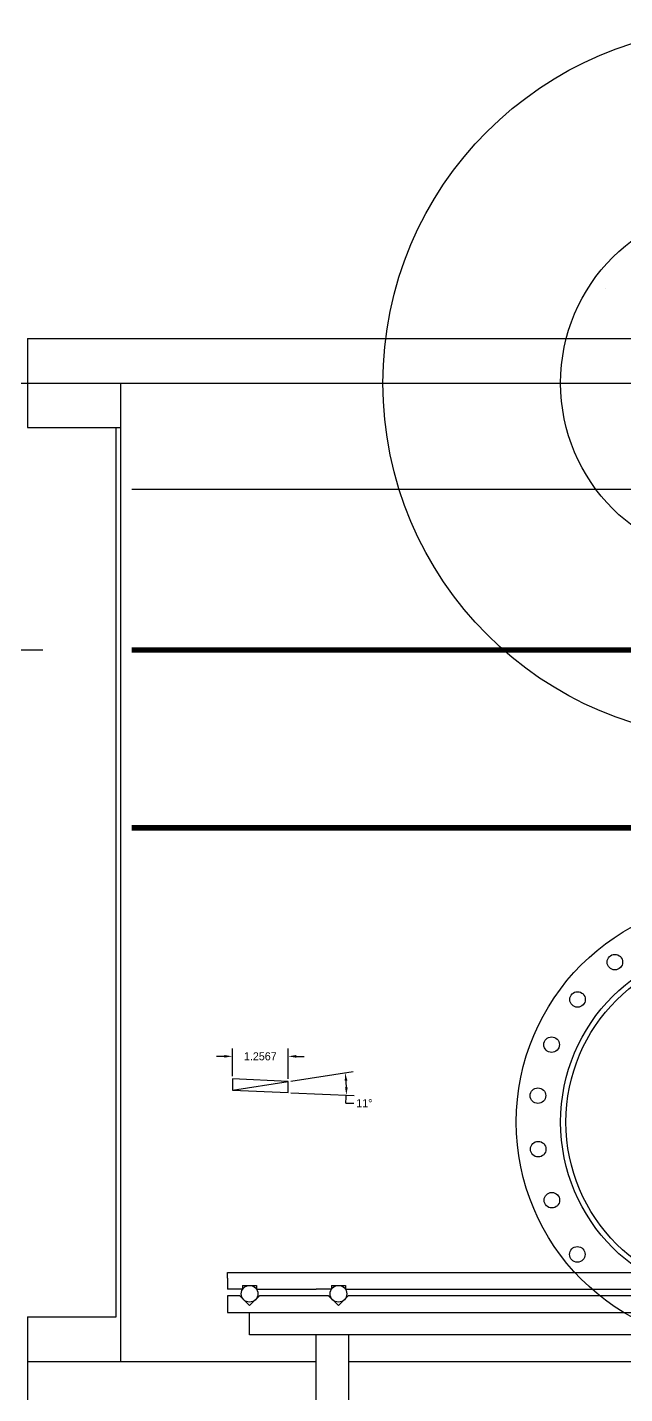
# Model space of a CAD drawing. Header units: inches. Extents: x -164 to 250, y -285 to 80.
# Drawn here: x -113.87 to -100.43, y -124.21 to -93.48 of the extents above; entities that cross this region are included whole.
import ezdxf

# ---------------------------------------------------------------- set-up
doc = ezdxf.new("R2010")
doc.units = ezdxf.units.IN
doc.header["$MEASUREMENT"] = 0
doc.layers.add('trajectories', color=3, linetype='Continuous')
doc.dimstyles.get("Standard").update_dxf_attribs({"dimtxt": 0.18, "dimasz": 0.18, "dimexe": 0.18, "dimexo": 0.0625, "dimgap": 0.09, "dimtad": 0, "dimtih": 1, "dimtoh": 1, "dimdec": 4, "dimzin": 0, "dimdsep": 46, "dimtxsty": 'Standard', "dimcen": 0.09, "dimadec": 0, "dimazin": 0, "dimtfac": 1, "dimtdec": 4, "dimtofl": 0, "dimtmove": 0, "dimatfit": 3, "dimfxl": 1, "dimtolj": 1, "dimtzin": 0, "dimarcsym": 0})

# ---------------------------------------------------------------- blocks, each defined once
blk = doc.blocks.new('*D219')
at = {"layer": 'Defpoints', "color": 0, "transparency": 16777216}
for p in [(-107.999, -117.186), (-106.698, -117.157), (-109.256, -117.378), (-109.256, -117.378), (-107.999, -117.436)]:
    blk.add_point(p, dxfattribs=at)
at = {"layer": 'trajectories', "color": 0, "lineweight": -2, "transparency": 16777216}
for p, q in [((-107.937, -117.176), (-106.541, -116.962)), ((-107.937, -117.438), (-106.512, -117.503)), ((-106.706, -117.674), (-106.526, -117.674))]:
    blk.add_line(p, q, dxfattribs=at)
for start, end in [(1.4154, 4.707), (353.3785, 357.3969)]:
    blk.add_arc((-109.256, -117.378), 2.567, start, end, dxfattribs=at)
at = {"layer": 'trajectories', "color": 0, "transparency": 16777216}
for points in [[(-106.727, -117.171), (-106.668, -117.164), (-106.719, -116.989)], [(-106.66, -117.315), (-106.72, -117.315), (-106.691, -117.495)]]:
    blk.add_solid(points, dxfattribs=at)
at = {"layer": 'trajectories', "color": 0, "transparency": 16777216, "insert": (-106.286, -117.674), "char_height": 0.18, "attachment_point": 5}
blk.add_mtext('\\A1;11°', dxfattribs=at)
blk = doc.blocks.new('*D220')
at = {"layer": 'Defpoints', "color": 0, "transparency": 16777216}
for p in [(-109.256, -116.621), (-109.256, -117.128), (-107.999, -117.186)]:
    blk.add_point(p, dxfattribs=at)
at = {"layer": 'trajectories', "color": 0, "lineweight": -2, "transparency": 16777216}
for p, q in [((-109.256, -117.066), (-109.256, -116.441)), ((-107.999, -117.123), (-107.999, -116.441)), ((-109.436, -116.621), (-109.616, -116.621)), ((-107.819, -116.621), (-107.639, -116.621))]:
    blk.add_line(p, q, dxfattribs=at)
at = {"layer": 'trajectories', "color": 0, "transparency": 16777216}
for points in [[(-109.436, -116.591), (-109.436, -116.651), (-109.256, -116.621)], [(-107.819, -116.591), (-107.819, -116.651), (-107.999, -116.621)]]:
    blk.add_solid(points, dxfattribs=at)
at = {"layer": 'trajectories', "color": 0, "transparency": 16777216, "insert": (-108.627, -116.621), "char_height": 0.18, "attachment_point": 5}
blk.add_mtext('\\A1;1.2567', dxfattribs=at)

msp = doc.modelspace()

# ---------------------------------------------------------------- linework, layer by layer
for p, q in [((-100.86829, -99.34879), (-100.86829, -99.34879)), ((-113.86829, -100.47999), (-113.86829, -101.47999)), ((-113.86829, -100.47999), (-81.86829, -100.47999)), ((-113.86829, -100.47999), (-81.86829, -100.47999)), ((-113.86829, -101.47999), (-113.86829, -102.47999)), ((-113.86829, -101.47999), (-81.86829, -101.47999)), ((-113.86829, -101.47999), (-81.86829, -101.47999)), ((-113.86829, -101.47999), (-81.86829, -101.47999)), ((-111.76829, -123.47999), (-111.76829, -101.47999)), ((-113.86829, -102.47999), (-111.76829, -102.47999)), ((-111.86829, -122.47999), (-111.86829, -102.47999)), ((-111.51829, -103.86339), (-84.21829, -103.86339)), ((-111.51829, -107.48219), (-84.21829, -107.48219)), ((-111.51829, -111.48219), (-84.21829, -111.48219)), ((-109.36829, -121.60719), (-109.36829, -121.48219)), ((-109.36829, -121.48219), (-86.36829, -121.48219)), ((-109.36829, -121.60719), (-109.36829, -121.85719)), ((-109.02454, -121.85719), (-109.36829, -121.85719)), ((-109.02454, -121.77334), (-108.71204, -121.77334)), ((-109.02454, -121.77334), (-109.02454, -121.85719)), ((-108.71204, -121.77334), (-108.71204, -121.85719)), ((-108.71204, -121.85719), (-107.36829, -121.85719)), ((-107.02454, -121.85719), (-107.36829, -121.85719)), ((-107.02454, -121.77334), (-106.71204, -121.77334)), ((-107.02454, -121.77334), (-107.02454, -121.85719)), ((-106.71204, -121.77334), (-106.71204, -121.85719)), ((-106.71204, -121.85719), (-97.86829, -121.85719)), ((-109.08926, -122.00504), (-109.36829, -122.00504)), ((-109.36829, -122.00504), (-109.36829, -122.38004)), ((-108.86829, -122.22601), (-109.08926, -122.00504)), ((-108.64732, -122.00504), (-108.86829, -122.22601)), ((-107.36829, -122.00504), (-108.64732, -122.00504)), ((-107.08926, -122.00504), (-107.36829, -122.00504)), ((-106.86829, -122.22601), (-107.08926, -122.00504)), ((-106.64732, -122.00504), (-106.86829, -122.22601)), ((-97.86829, -122.00504), (-106.64732, -122.00504)), ((-113.86829, -122.47999), (-111.86829, -122.47999)), ((-113.86829, -122.47999), (-113.86829, -123.47999)), ((-109.36829, -122.38004), (-107.36829, -122.38004)), ((-109.36829, -122.38004), (-86.36829, -122.38004)), ((-108.86829, -122.88004), (-108.86829, -122.38004)), ((-108.86829, -122.38004), (-86.86829, -122.38004)), ((-107.36829, -122.38004), (-97.86829, -122.38004)), ((-106.63829, -122.88004), (-108.86829, -122.88004)), ((-107.36829, -129.97994), (-107.36829, -122.88004)), ((-106.63829, -129.97994), (-106.63829, -122.88004)), ((-86.86829, -122.88004), (-106.63829, -122.88004)), ((-113.86829, -123.47999), (-107.36829, -123.47999)), ((-113.86829, -123.47999), (-107.36829, -123.47999)), ((-113.86829, -123.47999), (-113.86829, -124.47999)), ((-106.63829, -123.47999), (-89.09465, -123.47999))]:
    msp.add_line(p, q)
for centre, radius in [((-97.86829, -118.09879), 5), ((-97.86829, -118.09879), 4), ((-97.86829, -118.09879), 3.88), ((-100.6486, -114.50197), 0.175), ((-101.4885, -115.34186), 0.175), ((-102.07195, -116.35758), 0.175), ((-102.37937, -117.50489), 0.175), ((-102.37338, -118.7082), 0.175), ((-102.06596, -119.85551), 0.175), ((-101.49338, -121.07492), 0.175), ((-108.86829, -121.96084), 0.1875), ((-106.86829, -121.96084), 0.1875)]:
    msp.add_circle(centre, radius)
at = {"layer": 'trajectories'}
for p, q in [((-131.86829, -101.47999), (-105.46525, -101.47999)), ((-134.21829, -107.48219), (-113.52207, -107.48219)), ((-109.25578, -117.37841), (-107.99912, -117.18554))]:
    msp.add_line(p, q, dxfattribs=at)
at = {"layer": 'trajectories', "const_width": 0.125}
for points in [[(-111.51829, -107.48219), (-96.73829, -107.48219)], [(-111.51829, -111.48219), (-94.46829, -111.48219)]]:
    msp.add_lwpolyline(points, dxfattribs=at)
at = {"layer": 'trajectories'}
msp.add_lwpolyline([(-109.25578, -117.37841), (-107.99912, -117.43554), (-107.99912, -117.18554), (-109.25578, -117.12841)], close=True, dxfattribs=at)
for radius in [8, 4]:
    msp.add_circle((-97.86829, -101.47999), radius, dxfattribs=at)

# ---------------------------------------------------------------- dimensions: what is measured, and where the dimension line sits
dim = msp.add_linear_dim(base=(-109.25578, -116.62072), p1=(-107.99912, -117.18554), p2=(-109.25578, -117.12841), dimstyle='Standard', dxfattribs=at)
dim.commit()
dim.dimension.update_dxf_attribs({"geometry": '*D220', "text_midpoint": (-108.62745, -116.62072)})
dim = msp.add_angular_dim_2l(base=(-106.69836, -117.15695), line1=((-109.25578, -117.37841), (-107.99912, -117.43554)), line2=((-109.25578, -117.37841), (-107.99912, -117.18554)), dimstyle='Standard', dxfattribs=at)
dim.commit()
dim.dimension.update_dxf_attribs({"geometry": '*D219', "text_midpoint": (-106.28592, -117.67441)})

doc.saveas('drawing.dxf')
